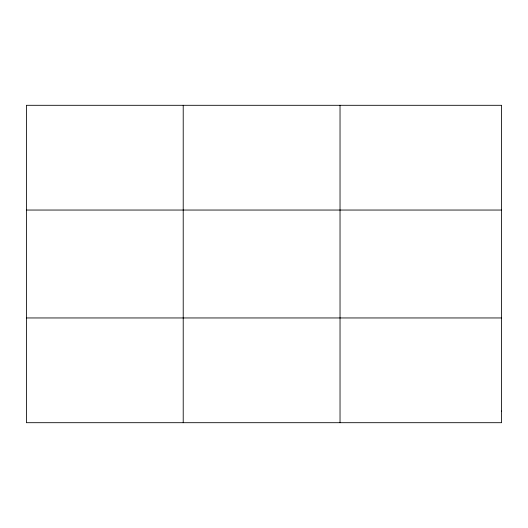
<?xml version="1.0" encoding="UTF-8"?>
<svg xmlns="http://www.w3.org/2000/svg" width="528" height="528" viewBox="0 0 528 528"><rect width="100%" height="100%" fill="white"/><g stroke="black" fill="none" stroke-linecap="round" stroke-linejoin="round"><path stroke-width="0.79" d="M183.216 422.697L183.216 105.303M340.032 422.697L340.032 105.303M26.4 210.045L501.6 210.045M26.4 317.955L501.6 317.955M501.6 411.061L501.6 422.697L26.4 422.697L26.4 105.303L501.6 105.303L501.6 411.061"/></g></svg>
